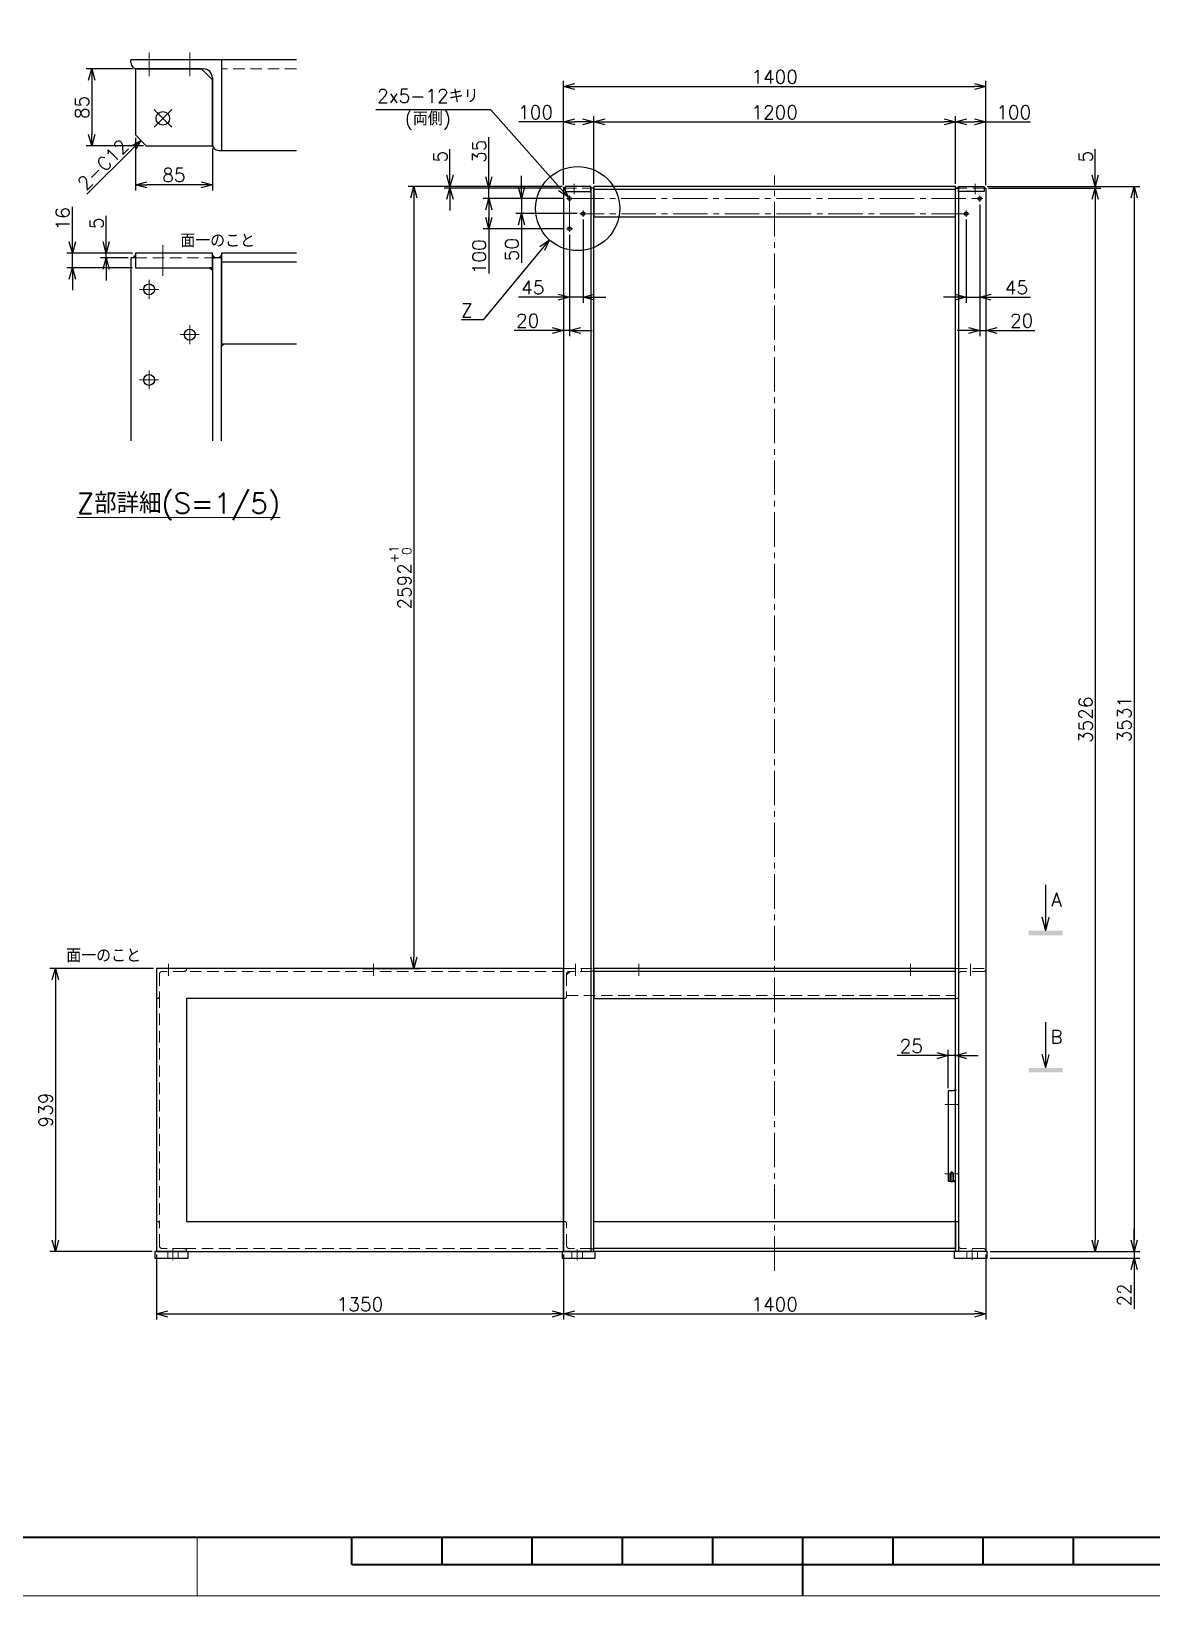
# Model space of a CAD drawing. Header units: millimetres. Extents: x 0 to 12423, y -72 to 8744.
# Drawn here: x 3847 to 7562, y 0 to 5186 of the extents above; entities that cross this region are included whole.
import ezdxf
from ezdxf import colors
from ezdxf.entities.mleader import LeaderData, LeaderLine
from ezdxf.enums import TextEntityAlignment as Align
from ezdxf.math import Vec2, Vec3

# ---------------------------------------------------------------- set-up
doc = ezdxf.new("R2010")
doc.units = ezdxf.units.MM
doc.header["$LTSCALE"] = 6
doc.header["$PDMODE"] = 99
doc.header["$PDSIZE"] = 1
doc.linetypes.add('CENTER2', pattern=[28.575, 19.05, -3.175, 3.175, -3.175])
doc.linetypes.add('HIDDEN', pattern=[9.525, 6.35, -3.175])
for name, color, linetype, lineweight in [('04_HIDDEN', 2, 'HIDDEN', 13), ('05_CENTER', 4, 'CENTER2', 13), ('08_DIM', 3, 'Continuous', 13), ('90_FRAME', 5, 'Continuous', 35)]:
    doc.layers.add(name, color=color, linetype=linetype, lineweight=lineweight)
doc.layers.add('91_BLANK', color=5, linetype='Continuous', lineweight=0, plot=False)
doc.styles.add('KSS_TXT', font='txt.shx', dxfattribs={"bigfont": 'extfont2.shx'})
doc.styles.get("Standard").update_dxf_attribs({"font": 'txt.shx', "bigfont": 'extfont2.shx'})
doc.dimstyles.new('KSS_DIM', dxfattribs={"dimscale": 15, "dimtxt": 3, "dimasz": 2.5, "dimexe": 1.25, "dimexo": 0.625, "dimtad": 1, "dimdsep": 46, "dimtxsty": 'KSS_TXT', "dimblk": 'OPEN30', "dimcen": 0, "dimazin": 2, "dimtfac": 0.75, "dimtmove": 0, "dimatfit": 3, "dimldrblk": 'OPEN30', "dimfxl": 1.25, "dimtolj": 1, "dimarcsym": 0})
doc.dimstyles.new('KSS_DIM$3', dxfattribs={"dimscale": 15, "dimtxt": 3, "dimasz": 2.5, "dimexe": 1.25, "dimexo": 0.625, "dimtad": 1, "dimtih": 1, "dimtoh": 1, "dimdsep": 46, "dimtxsty": 'KSS_TXT', "dimblk": 'OPEN30', "dimcen": 0, "dimazin": 2, "dimtfac": 0.75, "dimtofl": 0, "dimtmove": 0, "dimatfit": 3, "dimldrblk": 'OPEN30', "dimfxl": 1.25, "dimtolj": 1, "dimarcsym": 0})

# ---------------------------------------------------------------- blocks, each defined once
blk = doc.blocks.new('A$C2B834F33')
at = {"color": 0}
for p, q in [((0, 0), (-100, 0)), ((-100, -3), (-100, 0)), ((0, 0), (0, -100)), ((-93, -10), (-20, -10)), ((-10, -20), (-10, -93)), ((-3, -100), (0, -100))]:
    blk.add_line(p, q, dxfattribs=at)
for centre, radius, start, end in [((-93, -3), 7, 180, 270), ((-20, -20), 10, 0, 90), ((-3, -93), 7, 180, 270)]:
    blk.add_arc(centre, radius, start, end, dxfattribs=at)
blk = doc.blocks.new('_Open30')
at = {"color": 0, "linetype": 'ByBlock', "lineweight": -2}
for p, q in [((-1, 0.27), (0, 0)), ((0, 0), (-1, -0.27)), ((0, 0), (-1, 0))]:
    blk.add_line(p, q, dxfattribs=at)
blk = doc.blocks.new('*D146')
at = {"layer": '08_DIM', "color": 0, "lineweight": -2, "transparency": 16777216}
for p, q in [((5612, 4886.2), (5463.8, 4886.2)), ((5612, 4676.2), (5612, 4904.9)), ((5674.5, 4886.2), (5649.5, 4886.2)), ((5712, 4681.2), (5712, 4904.9))]:
    blk.add_line(p, q, dxfattribs=at)
at = {"layer": 'Defpoints', "color": 0, "transparency": 16777216}
for p in [(5612, 4886.2), (5712, 4671.9), (5612, 4666.9)]:
    blk.add_point(p, dxfattribs=at)
at = {"layer": '08_DIM', "color": 0, "lineweight": -2, "transparency": 16777216, "xscale": 37.5, "yscale": 37.5, "zscale": 37.5, "rotation": 180}
blk.add_blockref('_Open30', (5612, 4886.2), dxfattribs=at)
at = {"layer": '08_DIM', "color": 0, "lineweight": -2, "transparency": 16777216, "xscale": 37.5, "yscale": 37.5, "zscale": 37.5}
blk.add_blockref('_Open30', (5712, 4886.2), dxfattribs=at)
at = {"layer": '08_DIM', "color": 0, "transparency": 16777216, "insert": (5519.2, 4918.1), "char_height": 45, "attachment_point": 5, "style": 'KSS_TXT'}
blk.add_mtext('\\A1;100', dxfattribs=at)
blk = doc.blocks.new('*D147')
at = {"layer": '08_DIM', "color": 0, "lineweight": -2, "transparency": 16777216}
for p, q in [((5712, 4681.2), (5712, 4904.9)), ((5749.5, 4886.2), (6874.5, 4886.2)), ((6912, 4681.2), (6912, 4904.9))]:
    blk.add_line(p, q, dxfattribs=at)
at = {"layer": 'Defpoints', "color": 0, "transparency": 16777216}
for p in [(6912, 4886.2), (5712, 4671.9), (6912, 4671.9)]:
    blk.add_point(p, dxfattribs=at)
at = {"layer": '08_DIM', "color": 0, "lineweight": -2, "transparency": 16777216, "xscale": 37.5, "yscale": 37.5, "zscale": 37.5, "rotation": 180}
blk.add_blockref('_Open30', (5712, 4886.2), dxfattribs=at)
at = {"layer": '08_DIM', "color": 0, "lineweight": -2, "transparency": 16777216, "xscale": 37.5, "yscale": 37.5, "zscale": 37.5}
blk.add_blockref('_Open30', (6912, 4886.2), dxfattribs=at)
at = {"layer": '08_DIM', "color": 0, "transparency": 16777216, "insert": (6312, 4918.1), "char_height": 45, "attachment_point": 5, "style": 'KSS_TXT'}
blk.add_mtext('\\A1;1200', dxfattribs=at)
blk = doc.blocks.new('*D148')
at = {"layer": '08_DIM', "color": 0, "lineweight": -2, "transparency": 16777216}
for p, q in [((5612, 4676.2), (5612, 5022.4)), ((5649.5, 5003.6), (6974.5, 5003.6)), ((7012, 4676.2), (7012, 5022.4))]:
    blk.add_line(p, q, dxfattribs=at)
at = {"layer": 'Defpoints', "color": 0, "transparency": 16777216}
for p in [(7012, 5003.6), (5612, 4666.9), (7012, 4666.9)]:
    blk.add_point(p, dxfattribs=at)
at = {"layer": '08_DIM', "color": 0, "lineweight": -2, "transparency": 16777216, "xscale": 37.5, "yscale": 37.5, "zscale": 37.5, "rotation": 180}
blk.add_blockref('_Open30', (5612, 5003.6), dxfattribs=at)
at = {"layer": '08_DIM', "color": 0, "lineweight": -2, "transparency": 16777216, "xscale": 37.5, "yscale": 37.5, "zscale": 37.5}
blk.add_blockref('_Open30', (7012, 5003.6), dxfattribs=at)
at = {"layer": '08_DIM', "color": 0, "transparency": 16777216, "insert": (6312, 5035.5), "char_height": 45, "attachment_point": 5, "style": 'KSS_TXT'}
blk.add_mtext('\\A1;1400', dxfattribs=at)
blk = doc.blocks.new('*D149')
at = {"layer": '08_DIM', "color": 0, "lineweight": -2, "transparency": 16777216}
for p, q in [((6912, 4681.2), (6912, 4904.9)), ((6949.5, 4886.2), (6974.5, 4886.2)), ((7012, 4676.2), (7012, 4904.9)), ((7012, 4886.2), (7160.1, 4886.2))]:
    blk.add_line(p, q, dxfattribs=at)
at = {"layer": 'Defpoints', "color": 0, "transparency": 16777216}
for p in [(7012, 4886.2), (6912, 4671.9), (7012, 4666.9)]:
    blk.add_point(p, dxfattribs=at)
at = {"layer": '08_DIM', "color": 0, "lineweight": -2, "transparency": 16777216, "xscale": 37.5, "yscale": 37.5, "zscale": 37.5, "rotation": 180}
blk.add_blockref('_Open30', (6912, 4886.2), dxfattribs=at)
at = {"layer": '08_DIM', "color": 0, "lineweight": -2, "transparency": 16777216, "xscale": 37.5, "yscale": 37.5, "zscale": 37.5}
blk.add_blockref('_Open30', (7012, 4886.2), dxfattribs=at)
at = {"layer": '08_DIM', "color": 0, "transparency": 16777216, "insert": (7104.8, 4918.1), "char_height": 45, "attachment_point": 5, "style": 'KSS_TXT'}
blk.add_mtext('\\A1;100', dxfattribs=at)
blk = doc.blocks.new('*D150')
at = {"layer": '08_DIM', "color": 0, "lineweight": -2, "transparency": 16777216}
for p, q in [((7375, 4709.4), (7375, 4795.6)), ((7016.3, 4671.9), (7393.8, 4671.9)), ((7375, 4666.9), (7375, 4671.9)), ((7021.3, 4666.9), (7393.8, 4666.9)), ((7375, 4629.4), (7375, 4591.9))]:
    blk.add_line(p, q, dxfattribs=at)
at = {"layer": 'Defpoints', "color": 0, "transparency": 16777216}
for p in [(7007, 4671.9), (7375, 4671.9), (7012, 4666.9)]:
    blk.add_point(p, dxfattribs=at)
at = {"layer": '08_DIM', "color": 0, "lineweight": -2, "transparency": 16777216, "xscale": 37.5, "yscale": 37.5, "zscale": 37.5}
for p, rotation in [((7375, 4671.9), 270), ((7375, 4666.9), 90)]:
    blk.add_blockref('_Open30', p, dxfattribs=dict(at, rotation=rotation))
at = {"layer": '08_DIM', "color": 0, "transparency": 16777216, "insert": (7343.1, 4771.2), "char_height": 45, "attachment_point": 5, "rotation": 90, "style": 'KSS_TXT'}
blk.add_mtext('\\A1;5', dxfattribs=at)
blk = doc.blocks.new('*D151')
at = {"layer": '08_DIM', "color": 0, "lineweight": -2, "transparency": 16777216}
for p, q in [((7021.3, 4666.9), (7393.8, 4666.9)), ((7375, 4629.4), (7375, 1178.4)), ((7026.3, 1140.9), (7393.8, 1140.9))]:
    blk.add_line(p, q, dxfattribs=at)
at = {"layer": 'Defpoints', "color": 0, "transparency": 16777216}
for p in [(7012, 4666.9), (7017, 1140.9), (7375, 1140.9)]:
    blk.add_point(p, dxfattribs=at)
at = {"layer": '08_DIM', "color": 0, "lineweight": -2, "transparency": 16777216, "xscale": 37.5, "yscale": 37.5, "zscale": 37.5}
for p, rotation in [((7375, 4666.9), 90), ((7375, 1140.9), 270)]:
    blk.add_blockref('_Open30', p, dxfattribs=dict(at, rotation=rotation))
at = {"layer": '08_DIM', "color": 0, "transparency": 16777216, "insert": (7343.1, 2903.9), "char_height": 45, "attachment_point": 5, "rotation": 90, "style": 'KSS_TXT'}
blk.add_mtext('\\A1;3526', dxfattribs=at)
blk = doc.blocks.new('*D152')
at = {"layer": '08_DIM', "color": 0, "lineweight": -2, "transparency": 16777216}
for p, q in [((7016.3, 4671.9), (7522.6, 4671.9)), ((7503.8, 4634.4), (7503.8, 1178.4)), ((7026.3, 1140.9), (7522.6, 1140.9))]:
    blk.add_line(p, q, dxfattribs=at)
at = {"layer": 'Defpoints', "color": 0, "transparency": 16777216}
for p in [(7007, 4671.9), (7017, 1140.9), (7503.8, 1140.9)]:
    blk.add_point(p, dxfattribs=at)
at = {"layer": '08_DIM', "color": 0, "lineweight": -2, "transparency": 16777216, "xscale": 37.5, "yscale": 37.5, "zscale": 37.5}
for p, rotation in [((7503.8, 4671.9), 90), ((7503.8, 1140.9), 270)]:
    blk.add_blockref('_Open30', p, dxfattribs=dict(at, rotation=rotation))
at = {"layer": '08_DIM', "color": 0, "transparency": 16777216, "insert": (7471.9, 2906.4), "char_height": 45, "attachment_point": 5, "rotation": 90, "style": 'KSS_TXT'}
blk.add_mtext('\\A1;3531', dxfattribs=at)
blk = doc.blocks.new('*D153')
at = {"layer": '08_DIM', "color": 0, "lineweight": -2, "transparency": 16777216}
for p, q in [((7503.8, 1178.4), (7503.8, 1215.9)), ((7026.3, 1140.9), (7522.6, 1140.9)), ((7026.3, 1118.9), (7522.6, 1118.9)), ((7503.8, 1140.9), (7503.8, 1118.9)), ((7503.8, 1081.4), (7503.8, 950.1))]:
    blk.add_line(p, q, dxfattribs=at)
at = {"layer": 'Defpoints', "color": 0, "transparency": 16777216}
for p in [(7017, 1140.9), (7017, 1118.9), (7503.8, 1118.9)]:
    blk.add_point(p, dxfattribs=at)
at = {"layer": '08_DIM', "color": 0, "lineweight": -2, "transparency": 16777216, "xscale": 37.5, "yscale": 37.5, "zscale": 37.5}
for p, rotation in [((7503.8, 1140.9), 270), ((7503.8, 1118.9), 90)]:
    blk.add_blockref('_Open30', p, dxfattribs=dict(at, rotation=rotation))
at = {"layer": '08_DIM', "color": 0, "transparency": 16777216, "insert": (7471.9, 997), "char_height": 45, "attachment_point": 5, "rotation": 90, "style": 'KSS_TXT'}
blk.add_mtext('\\A1;22', dxfattribs=at)
blk = doc.blocks.new('*D154')
at = {"layer": '08_DIM', "color": 0, "lineweight": -2, "transparency": 16777216}
for p, q in [((4252.6, 2079.9), (3908.1, 2079.9)), ((3926.9, 2042.4), (3926.9, 1178.4)), ((4247.6, 1140.9), (3908.1, 1140.9))]:
    blk.add_line(p, q, dxfattribs=at)
at = {"layer": 'Defpoints', "color": 0, "transparency": 16777216}
for p in [(4262, 2079.9), (3926.9, 1140.9), (4257, 1140.9)]:
    blk.add_point(p, dxfattribs=at)
at = {"layer": '08_DIM', "color": 0, "lineweight": -2, "transparency": 16777216, "xscale": 37.5, "yscale": 37.5, "zscale": 37.5}
for p, rotation in [((3926.9, 2079.9), 90), ((3926.9, 1140.9), 270)]:
    blk.add_blockref('_Open30', p, dxfattribs=dict(at, rotation=rotation))
at = {"layer": '08_DIM', "color": 0, "transparency": 16777216, "insert": (3895, 1610.4), "char_height": 45, "attachment_point": 5, "rotation": 90, "style": 'KSS_TXT'}
blk.add_mtext('\\A1;939', dxfattribs=at)
blk = doc.blocks.new('*D155')
at = {"layer": '08_DIM', "color": 0, "lineweight": -2, "transparency": 16777216}
for p, q in [((4262, 1131.5), (4262, 915.4)), ((5612, 1131.5), (5612, 915.4)), ((4299.5, 934.1), (5574.5, 934.1))]:
    blk.add_line(p, q, dxfattribs=at)
at = {"layer": 'Defpoints', "color": 0, "transparency": 16777216}
for p in [(4262, 1140.9), (5612, 1140.9), (5612, 934.1)]:
    blk.add_point(p, dxfattribs=at)
at = {"layer": '08_DIM', "color": 0, "lineweight": -2, "transparency": 16777216, "xscale": 37.5, "yscale": 37.5, "zscale": 37.5, "rotation": 180}
blk.add_blockref('_Open30', (4262, 934.1), dxfattribs=at)
at = {"layer": '08_DIM', "color": 0, "lineweight": -2, "transparency": 16777216, "xscale": 37.5, "yscale": 37.5, "zscale": 37.5}
blk.add_blockref('_Open30', (5612, 934.1), dxfattribs=at)
at = {"layer": '08_DIM', "color": 0, "transparency": 16777216, "insert": (4937, 966), "char_height": 45, "attachment_point": 5, "style": 'KSS_TXT'}
blk.add_mtext('\\A1;1350', dxfattribs=at)
blk = doc.blocks.new('*D156')
at = {"layer": '08_DIM', "color": 0, "lineweight": -2, "transparency": 16777216}
for p, q in [((5612, 1131.5), (5612, 915.4)), ((7012, 1131.5), (7012, 915.4)), ((5649.5, 934.1), (6974.5, 934.1))]:
    blk.add_line(p, q, dxfattribs=at)
at = {"layer": 'Defpoints', "color": 0, "transparency": 16777216}
for p in [(5612, 1140.9), (7012, 1140.9), (7012, 934.1)]:
    blk.add_point(p, dxfattribs=at)
at = {"layer": '08_DIM', "color": 0, "lineweight": -2, "transparency": 16777216, "xscale": 37.5, "yscale": 37.5, "zscale": 37.5, "rotation": 180}
blk.add_blockref('_Open30', (5612, 934.1), dxfattribs=at)
at = {"layer": '08_DIM', "color": 0, "lineweight": -2, "transparency": 16777216, "xscale": 37.5, "yscale": 37.5, "zscale": 37.5}
blk.add_blockref('_Open30', (7012, 934.1), dxfattribs=at)
at = {"layer": '08_DIM', "color": 0, "transparency": 16777216, "insert": (6312, 966), "char_height": 45, "attachment_point": 5, "style": 'KSS_TXT'}
blk.add_mtext('\\A1;1400', dxfattribs=at)
blk = doc.blocks.new('*D159')
at = {"layer": '08_DIM', "color": 0, "lineweight": -2, "transparency": 16777216}
for p, q in [((5677, 4562.1), (5677, 4286.6)), ((5632, 4512.1), (5632, 4286.6)), ((5594.5, 4305.3), (5463.2, 4305.3)), ((5677, 4305.3), (5632, 4305.3)), ((5714.5, 4305.3), (5752, 4305.3))]:
    blk.add_line(p, q, dxfattribs=at)
at = {"layer": 'Defpoints', "color": 0, "transparency": 16777216}
for p in [(5677, 4571.4), (5632, 4521.4), (5632, 4305.3)]:
    blk.add_point(p, dxfattribs=at)
at = {"layer": '08_DIM', "color": 0, "lineweight": -2, "transparency": 16777216, "xscale": 37.5, "yscale": 37.5, "zscale": 37.5}
blk.add_blockref('_Open30', (5632, 4305.3), dxfattribs=at)
at = {"layer": '08_DIM', "color": 0, "lineweight": -2, "transparency": 16777216, "xscale": 37.5, "yscale": 37.5, "zscale": 37.5, "rotation": 180}
blk.add_blockref('_Open30', (5677, 4305.3), dxfattribs=at)
at = {"layer": '08_DIM', "color": 0, "transparency": 16777216, "insert": (5510.1, 4337.2), "char_height": 45, "attachment_point": 5, "style": 'KSS_TXT'}
blk.add_mtext('\\A1;45', dxfattribs=at)
blk = doc.blocks.new('*D160')
at = {"layer": '08_DIM', "color": 0, "lineweight": -2, "transparency": 16777216}
for p, q in [((6992, 4612.1), (6992, 4286.6)), ((6947, 4562.1), (6947, 4286.6)), ((6909.5, 4305.3), (6872, 4305.3)), ((6947, 4305.3), (6992, 4305.3)), ((7029.5, 4305.3), (7160.7, 4305.3))]:
    blk.add_line(p, q, dxfattribs=at)
at = {"layer": 'Defpoints', "color": 0, "transparency": 16777216}
for p in [(6992, 4621.4), (6947, 4571.4), (6992, 4305.3)]:
    blk.add_point(p, dxfattribs=at)
at = {"layer": '08_DIM', "color": 0, "lineweight": -2, "transparency": 16777216, "xscale": 37.5, "yscale": 37.5, "zscale": 37.5}
blk.add_blockref('_Open30', (6947, 4305.3), dxfattribs=at)
at = {"layer": '08_DIM', "color": 0, "lineweight": -2, "transparency": 16777216, "xscale": 37.5, "yscale": 37.5, "zscale": 37.5, "rotation": 180}
blk.add_blockref('_Open30', (6992, 4305.3), dxfattribs=at)
at = {"layer": '08_DIM', "color": 0, "transparency": 16777216, "insert": (7113.8, 4337.2), "char_height": 45, "attachment_point": 5, "style": 'KSS_TXT'}
blk.add_mtext('\\A1;45', dxfattribs=at)
blk = doc.blocks.new('*D161')
at = {"layer": '08_DIM', "color": 0, "lineweight": -2, "transparency": 16777216}
for p, q in [((5364.2, 4704.4), (5364.2, 4835.6)), ((5602.6, 4666.9), (5345.4, 4666.9)), ((5612.2, 4631.9), (5345.4, 4631.9)), ((5364.2, 4631.9), (5364.2, 4666.9)), ((5364.2, 4594.4), (5364.2, 4556.9))]:
    blk.add_line(p, q, dxfattribs=at)
at = {"layer": 'Defpoints', "color": 0, "transparency": 16777216}
for p in [(5364.2, 4666.9), (5612, 4666.9), (5621.6, 4631.9)]:
    blk.add_point(p, dxfattribs=at)
at = {"layer": '08_DIM', "color": 0, "lineweight": -2, "transparency": 16777216, "xscale": 37.5, "yscale": 37.5, "zscale": 37.5}
for p, rotation in [((5364.2, 4666.9), 270), ((5364.2, 4631.9), 90)]:
    blk.add_blockref('_Open30', p, dxfattribs=dict(at, rotation=rotation))
at = {"layer": '08_DIM', "color": 0, "transparency": 16777216, "insert": (5332.3, 4788.7), "char_height": 45, "attachment_point": 5, "rotation": 90, "style": 'KSS_TXT'}
blk.add_mtext('\\A1;35', dxfattribs=at)
blk = doc.blocks.new('*D162')
at = {"layer": '08_DIM', "color": 0, "lineweight": -2, "transparency": 16777216}
for p, q in [((5472.4, 4669.4), (5472.4, 4706.9)), ((5612.2, 4631.9), (5453.7, 4631.9)), ((5472.4, 4631.9), (5472.4, 4581.9)), ((5657.2, 4581.9), (5453.7, 4581.9)), ((5472.4, 4544.4), (5472.4, 4418.4))]:
    blk.add_line(p, q, dxfattribs=at)
at = {"layer": 'Defpoints', "color": 0, "transparency": 16777216}
for p in [(5621.6, 4631.9), (5472.4, 4581.9), (5666.6, 4581.9)]:
    blk.add_point(p, dxfattribs=at)
at = {"layer": '08_DIM', "color": 0, "lineweight": -2, "transparency": 16777216, "xscale": 37.5, "yscale": 37.5, "zscale": 37.5}
for p, rotation in [((5472.4, 4631.9), 270), ((5472.4, 4581.9), 90)]:
    blk.add_blockref('_Open30', p, dxfattribs=dict(at, rotation=rotation))
at = {"layer": '08_DIM', "color": 0, "transparency": 16777216, "insert": (5440.5, 4462.6), "char_height": 45, "attachment_point": 5, "rotation": 90, "style": 'KSS_TXT'}
blk.add_mtext('\\A1;50', dxfattribs=at)
blk = doc.blocks.new('*D163')
at = {"layer": '08_DIM', "color": 0, "lineweight": -2, "transparency": 16777216}
for p, q in [((5612.2, 4631.9), (5345.4, 4631.9)), ((5364.2, 4594.4), (5364.2, 4569.4)), ((5612.2, 4531.9), (5345.4, 4531.9)), ((5364.2, 4531.9), (5364.2, 4383.7))]:
    blk.add_line(p, q, dxfattribs=at)
at = {"layer": 'Defpoints', "color": 0, "transparency": 16777216}
for p in [(5621.6, 4631.9), (5364.2, 4531.9), (5621.6, 4531.9)]:
    blk.add_point(p, dxfattribs=at)
at = {"layer": '08_DIM', "color": 0, "lineweight": -2, "transparency": 16777216, "xscale": 37.5, "yscale": 37.5, "zscale": 37.5}
for p, rotation in [((5364.2, 4631.9), 90), ((5364.2, 4531.9), 270)]:
    blk.add_blockref('_Open30', p, dxfattribs=dict(at, rotation=rotation))
at = {"layer": '08_DIM', "color": 0, "transparency": 16777216, "insert": (5332.3, 4439), "char_height": 45, "attachment_point": 5, "rotation": 90, "style": 'KSS_TXT'}
blk.add_mtext('\\A1;100', dxfattribs=at)
blk = doc.blocks.new('*D164')
at = {"layer": '08_DIM', "color": 0, "lineweight": -2, "transparency": 16777216}
for p, q in [((5632, 4512.1), (5632, 4176.1)), ((5612, 4201.8), (5612, 4176.1)), ((5574.5, 4194.9), (5448.8, 4194.9)), ((5632, 4194.9), (5612, 4194.9)), ((5669.5, 4194.9), (5707, 4194.9))]:
    blk.add_line(p, q, dxfattribs=at)
at = {"layer": 'Defpoints', "color": 0, "transparency": 16777216}
for p in [(5632, 4521.4), (5612, 4211.2), (5612, 4194.9)]:
    blk.add_point(p, dxfattribs=at)
at = {"layer": '08_DIM', "color": 0, "lineweight": -2, "transparency": 16777216, "xscale": 37.5, "yscale": 37.5, "zscale": 37.5}
blk.add_blockref('_Open30', (5612, 4194.9), dxfattribs=at)
at = {"layer": '08_DIM', "color": 0, "lineweight": -2, "transparency": 16777216, "xscale": 37.5, "yscale": 37.5, "zscale": 37.5, "rotation": 180}
blk.add_blockref('_Open30', (5632, 4194.9), dxfattribs=at)
at = {"layer": '08_DIM', "color": 0, "transparency": 16777216, "insert": (5492.9, 4226.7), "char_height": 45, "attachment_point": 5, "style": 'KSS_TXT'}
blk.add_mtext('\\A1;20', dxfattribs=at)
blk = doc.blocks.new('*D166')
at = {"layer": '08_DIM', "color": 0, "lineweight": -2, "transparency": 16777216}
for p, q in [((4990.1, 4927), (5369.3, 4927)), ((5369.3, 4927), (5603.1, 4664.4))]:
    blk.add_line(p, q, dxfattribs=at)
at = {"layer": 'Defpoints', "color": 0, "transparency": 16777216}
for p in [(5628, 4636.3), (5636, 4627.4)]:
    blk.add_point(p, dxfattribs=at)
at = {"layer": '08_DIM', "color": 0, "lineweight": -2, "transparency": 16777216, "xscale": 37.5, "yscale": 37.5, "zscale": 37.5, "rotation": 311.6645248317828}
blk.add_blockref('_Open30', (5628, 4636.3), dxfattribs=at)
at = {"layer": '08_DIM', "color": 0, "transparency": 16777216, "insert": (5162, 4927), "char_height": 45, "attachment_point": 5, "style": 'KSS_TXT'}
blk.add_mtext('\\A1;2x5-12キリ\\P(両側)', dxfattribs=at)
blk = doc.blocks.new('*D167')
at = {"layer": '08_DIM', "color": 0, "lineweight": -2, "transparency": 16777216}
for p, q in [((6992, 4512.1), (6992, 4176.1)), ((7012, 4201.8), (7012, 4176.1)), ((6954.5, 4194.9), (6917, 4194.9)), ((6992, 4194.9), (7012, 4194.9)), ((7049.5, 4194.9), (7175.1, 4194.9))]:
    blk.add_line(p, q, dxfattribs=at)
at = {"layer": 'Defpoints', "color": 0, "transparency": 16777216}
for p in [(6992, 4521.4), (7012, 4211.2), (7012, 4194.9)]:
    blk.add_point(p, dxfattribs=at)
at = {"layer": '08_DIM', "color": 0, "lineweight": -2, "transparency": 16777216, "xscale": 37.5, "yscale": 37.5, "zscale": 37.5}
for p, rotation in [((6992, 4194.9), 359.9999495688166), ((7012, 4194.9), 179.9999495688166)]:
    blk.add_blockref('_Open30', p, dxfattribs=dict(at, rotation=rotation))
at = {"layer": '08_DIM', "color": 0, "transparency": 16777216, "insert": (7131, 4226.7), "char_height": 45, "attachment_point": 5, "rotation": 359.9999, "style": 'KSS_TXT'}
blk.add_mtext('\\A1;20', dxfattribs=at)
blk = doc.blocks.new('seca03')
for q in [(0, 10.64), (-0.8, 3.5), (0.8, 3.5)]:
    blk.add_line((0, 0.5), q)
blk.add_solid([(-3.76, -0.5), (3.76, -0.5), (-3.76, 0.5), (3.76, 0.5)])
blk.add_attdef('A', text='', height=3).set_placement((-2.5, 7.37), align=Align.MIDDLE)
blk = doc.blocks.new('*D198')
at = {"layer": '08_DIM', "color": 0, "lineweight": -2, "transparency": 16777216}
for p, q in [((4192.5, 4833.4), (4192.5, 4659.1)), ((4447.5, 4797.4), (4447.5, 4659.1)), ((4410, 4677.8), (4230, 4677.8))]:
    blk.add_line(p, q, dxfattribs=at)
at = {"layer": 'Defpoints', "color": 0, "transparency": 16777216}
for p in [(4192.5, 4842.8), (4447.5, 4806.8), (4192.5, 4677.8)]:
    blk.add_point(p, dxfattribs=at)
at = {"layer": '08_DIM', "color": 0, "lineweight": -2, "transparency": 16777216, "xscale": 37.5, "yscale": 37.5, "zscale": 37.5, "rotation": 180}
blk.add_blockref('_Open30', (4192.5, 4677.8), dxfattribs=at)
at = {"layer": '08_DIM', "color": 0, "lineweight": -2, "transparency": 16777216, "xscale": 37.5, "yscale": 37.5, "zscale": 37.5}
blk.add_blockref('_Open30', (4447.5, 4677.8), dxfattribs=at)
at = {"layer": '08_DIM', "color": 0, "transparency": 16777216, "insert": (4320, 4709.7), "char_height": 45, "attachment_point": 5, "style": 'KSS_TXT'}
blk.add_mtext('\\A1;85', dxfattribs=at)
blk = doc.blocks.new('*D199')
at = {"layer": '08_DIM', "color": 0, "lineweight": -2, "transparency": 16777216}
for p, q in [((4183.1, 5061.8), (4028.7, 5061.8)), ((4047.4, 5024.3), (4047.4, 4844.3)), ((4219.1, 4806.8), (4028.7, 4806.8))]:
    blk.add_line(p, q, dxfattribs=at)
at = {"layer": 'Defpoints', "color": 0, "transparency": 16777216}
for p in [(4192.5, 5061.8), (4047.4, 4806.8), (4228.5, 4806.8)]:
    blk.add_point(p, dxfattribs=at)
at = {"layer": '08_DIM', "color": 0, "lineweight": -2, "transparency": 16777216, "xscale": 37.5, "yscale": 37.5, "zscale": 37.5}
for p, rotation in [((4047.4, 5061.8), 90), ((4047.4, 4806.8), 270)]:
    blk.add_blockref('_Open30', p, dxfattribs=dict(at, rotation=rotation))
at = {"layer": '08_DIM', "color": 0, "transparency": 16777216, "insert": (4015.5, 4934.3), "char_height": 45, "attachment_point": 5, "rotation": 90, "style": 'KSS_TXT'}
blk.add_mtext('\\A1;85', dxfattribs=at)
blk = doc.blocks.new('*D200')
at = {"layer": '08_DIM', "color": 0, "lineweight": -2, "transparency": 16777216}
for p, q in [((3983.3, 4488.2), (3983.3, 4604.5)), ((4183.1, 4450.7), (3964.6, 4450.7)), ((3983.3, 4402.7), (3983.3, 4450.7)), ((4183.1, 4402.7), (3964.6, 4402.7)), ((3983.3, 4365.2), (3983.3, 4327.7))]:
    blk.add_line(p, q, dxfattribs=at)
at = {"layer": 'Defpoints', "color": 0, "transparency": 16777216}
for p in [(3983.3, 4450.7), (4192.5, 4450.7), (4192.5, 4402.7)]:
    blk.add_point(p, dxfattribs=at)
at = {"layer": '08_DIM', "color": 0, "lineweight": -2, "transparency": 16777216, "xscale": 37.5, "yscale": 37.5, "zscale": 37.5}
for p, rotation in [((3983.3, 4450.7), 270), ((3983.3, 4402.7), 90)]:
    blk.add_blockref('_Open30', p, dxfattribs=dict(at, rotation=rotation))
at = {"layer": '08_DIM', "color": 0, "transparency": 16777216, "insert": (3951.5, 4565.1), "char_height": 45, "attachment_point": 5, "rotation": 90, "style": 'KSS_TXT'}
blk.add_mtext('\\A1;16', dxfattribs=at)
blk = doc.blocks.new('*D201')
at = {"layer": '08_DIM', "color": 0, "lineweight": -2, "transparency": 16777216}
for p, q in [((4095.4, 4488.2), (4095.4, 4574.5)), ((4183.1, 4450.7), (4076.6, 4450.7)), ((4168.1, 4435.7), (4076.6, 4435.7)), ((4095.4, 4435.7), (4095.4, 4450.7)), ((4095.4, 4398.2), (4095.4, 4360.7))]:
    blk.add_line(p, q, dxfattribs=at)
at = {"layer": 'Defpoints', "color": 0, "transparency": 16777216}
for p in [(4095.4, 4450.7), (4177.5, 4435.7), (4192.5, 4450.7)]:
    blk.add_point(p, dxfattribs=at)
at = {"layer": '08_DIM', "color": 0, "lineweight": -2, "transparency": 16777216, "xscale": 37.5, "yscale": 37.5, "zscale": 37.5}
for p, rotation in [((4095.4, 4450.7), 270), ((4095.4, 4435.7), 90)]:
    blk.add_blockref('_Open30', p, dxfattribs=dict(at, rotation=rotation))
at = {"layer": '08_DIM', "color": 0, "transparency": 16777216, "insert": (4063.5, 4550.1), "char_height": 45, "attachment_point": 5, "rotation": 90, "style": 'KSS_TXT'}
blk.add_mtext('\\A1;5', dxfattribs=at)
blk = doc.blocks.new('*D202')
at = {"layer": '08_DIM', "color": 0, "lineweight": -2, "transparency": 16777216}
blk.add_line((4184, 4798.3), (4031.8, 4646.1), dxfattribs=at)
at = {"layer": 'Defpoints', "color": 0, "transparency": 16777216}
for p in [(4210.5, 4824.8), (4004.3, 4618.6), (4004.3, 4618.6)]:
    blk.add_point(p, dxfattribs=at)
at = {"layer": '08_DIM', "color": 0, "lineweight": -2, "transparency": 16777216, "xscale": 37.5, "yscale": 37.5, "zscale": 37.5, "rotation": 44.9999999999999}
blk.add_blockref('_Open30', (4210.5, 4824.8), dxfattribs=at)
at = {"layer": '08_DIM', "color": 0, "transparency": 16777216, "insert": (4084.9, 4744.3), "char_height": 45, "attachment_point": 5, "rotation": 45, "style": 'KSS_TXT'}
blk.add_mtext('\\A1;2-C12', dxfattribs=at)
blk = doc.blocks.new('*D233')
at = {"layer": '08_DIM', "color": 0, "lineweight": -2, "transparency": 16777216}
for p, q in [((6849.5, 1790.5), (6718.2, 1790.5)), ((6887, 1683.2), (6887, 1809.3)), ((6912, 1790.5), (6887, 1790.5)), ((6912, 1683.2), (6912, 1809.3)), ((6949.5, 1790.5), (6987, 1790.5))]:
    blk.add_line(p, q, dxfattribs=at)
at = {"layer": 'Defpoints', "color": 0, "transparency": 16777216}
for p in [(6887, 1790.5), (6887, 1673.9), (6912, 1673.9)]:
    blk.add_point(p, dxfattribs=at)
at = {"layer": '08_DIM', "color": 0, "lineweight": -2, "transparency": 16777216, "xscale": 37.5, "yscale": 37.5, "zscale": 37.5}
blk.add_blockref('_Open30', (6887, 1790.5), dxfattribs=at)
at = {"layer": '08_DIM', "color": 0, "lineweight": -2, "transparency": 16777216, "xscale": 37.5, "yscale": 37.5, "zscale": 37.5, "rotation": 180}
blk.add_blockref('_Open30', (6912, 1790.5), dxfattribs=at)
at = {"layer": '08_DIM', "color": 0, "transparency": 16777216, "insert": (6765.1, 1822.4), "char_height": 45, "attachment_point": 5, "style": 'KSS_TXT'}
blk.add_mtext('\\A1;25', dxfattribs=at)
blk = doc.blocks.new('*D243')
at = {"layer": '08_DIM', "color": 0, "lineweight": -2, "transparency": 16777216}
for p, q in [((5607.6, 4671.9), (5096.8, 4671.9)), ((5115.6, 4634.4), (5115.6, 2117.4)), ((4946.3, 2079.9), (5134.3, 2079.9))]:
    blk.add_line(p, q, dxfattribs=at)
at = {"layer": 'Defpoints', "color": 0, "transparency": 16777216}
for p in [(5617, 4671.9), (4937, 2079.9), (5115.6, 2079.9)]:
    blk.add_point(p, dxfattribs=at)
at = {"layer": '08_DIM', "color": 0, "lineweight": -2, "transparency": 16777216, "xscale": 37.5, "yscale": 37.5, "zscale": 37.5}
for p, rotation in [((5115.6, 4671.9), 90), ((5115.6, 2079.9), 270)]:
    blk.add_blockref('_Open30', p, dxfattribs=dict(at, rotation=rotation))
at = {"layer": '08_DIM', "color": 0, "transparency": 16777216, "insert": (5071.2, 3375.9), "char_height": 45, "attachment_point": 5, "rotation": 90, "style": 'KSS_TXT'}
blk.add_mtext('2592{\\H30.000000;\\S+1^  0;}', dxfattribs=at)
blk = doc.blocks.new('*D244')
at = {"layer": '08_DIM', "color": 0, "lineweight": -2, "transparency": 16777216}
for p, q in [((5235.4, 4709.4), (5235.4, 4795.6)), ((5607.6, 4671.9), (5216.7, 4671.9)), ((5235.4, 4666.9), (5235.4, 4671.9)), ((5602.6, 4666.9), (5216.7, 4666.9)), ((5235.4, 4629.4), (5235.4, 4591.9))]:
    blk.add_line(p, q, dxfattribs=at)
at = {"layer": 'Defpoints', "color": 0, "transparency": 16777216}
for p in [(5235.4, 4671.9), (5617, 4671.9), (5612, 4666.9)]:
    blk.add_point(p, dxfattribs=at)
at = {"layer": '08_DIM', "color": 0, "lineweight": -2, "transparency": 16777216, "xscale": 37.5, "yscale": 37.5, "zscale": 37.5}
for p, rotation in [((5235.4, 4671.9), 270), ((5235.4, 4666.9), 90)]:
    blk.add_blockref('_Open30', p, dxfattribs=dict(at, rotation=rotation))
at = {"layer": '08_DIM', "color": 0, "transparency": 16777216, "insert": (5203.5, 4771.2), "char_height": 45, "attachment_point": 5, "rotation": 90, "style": 'KSS_TXT'}
blk.add_mtext('\\A1;5', dxfattribs=at)

msp = doc.modelspace()

# ---------------------------------------------------------------- linework, layer by layer
for p, q in [((4726.248, 5091.812), (4477.496, 5091.812)), ((4477.496, 5091.812), (4477.496, 4791.812)), ((4477.496, 4791.812), (4726.248, 4791.812))]:
    msp.add_line(p, q)
at = {"color": 0}
for p, q in [((5701.97, 4666.857), (5701.97, 1140.857)), ((6911.97, 4661.857), (5711.97, 4661.857)), ((6921.97, 4666.857), (6921.97, 1140.857)), ((4192.496, 4435.719), (4177.496, 4435.719)), ((4177.496, 4435.719), (4177.496, 3828.644)), ((4447.496, 4435.719), (4447.496, 3828.644)), ((4477.496, 4435.719), (4447.496, 4435.719)), ((4726.248, 4450.719), (4477.496, 4450.719)), ((4477.496, 4450.719), (4477.496, 4150.719)), ((4477.496, 3828.644), (4477.496, 4435.719)), ((4726.248, 4420.719), (4477.496, 4420.719)), ((4477.496, 4150.719), (4726.248, 4150.719)), ((6911.971, 2069.857), (5711.971, 2069.857)), ((4361.97, 1979.857), (4361.968, 1240.857)), ((5611.971, 1979.857), (4361.97, 1979.857)), ((4361.968, 1240.857), (5611.97, 1240.857)), ((6911.97, 1150.857), (5711.97, 1150.857))]:
    msp.add_line(p, q, dxfattribs=at)
for points in [[(4411.496, 5061.812), (4192.496, 5061.812), (4192.496, 4842.812), (4228.496, 4806.812), (4447.496, 4806.812), (4447.496, 5025.812)], [(5701.97, 4671.857), (5616.97, 4671.857), (5616.97, 4655.857), (5701.97, 4655.857)], [(5711.97, 4571.857), (6911.97, 4571.857), (6911.97, 4671.857), (5711.97, 4671.857)], [(6921.97, 4671.857), (7006.97, 4671.857), (7006.97, 4655.857), (6921.97, 4655.857)], [(4447.496, 4450.719), (4192.496, 4450.719), (4192.496, 4402.719), (4447.496, 4402.719)], [(5611.971, 2079.857), (4261.97, 2079.857), (4261.97, 1140.857), (5611.97, 1140.857)], [(5711.971, 1979.857), (6911.971, 1979.857), (6911.971, 2079.857), (5711.971, 2079.857)], [(6911.97, 1673.857), (6886.97, 1673.857), (6886.97, 1373.857), (6911.97, 1373.857)], [(5711.97, 1240.857), (6911.97, 1240.857), (6911.97, 1140.857), (5711.97, 1140.857)], [(4256.968, 1118.857), (4366.968, 1118.857), (4366.968, 1140.857), (4256.968, 1140.857)], [(5606.97, 1118.857), (5716.97, 1118.857), (5716.97, 1140.857), (5606.97, 1140.857)], [(6906.97, 1118.857), (7016.97, 1118.857), (7016.97, 1140.857), (6906.97, 1140.857)]]:
    msp.add_lwpolyline(points, close=True, dxfattribs=at)
at = {"color": 3}
for points in [[(5616.97, 4666.857), (5613.97, 4666.857), (5616.97, 4669.857), (5616.97, 4669.857)], [(5701.97, 4666.857), (5704.97, 4666.857), (5701.97, 4669.857), (5701.97, 4669.857)], [(5711.97, 4666.857), (5708.97, 4666.857), (5711.97, 4669.857), (5711.97, 4669.857)], [(6911.97, 4666.857), (6914.97, 4666.857), (6911.97, 4669.857), (6911.97, 4669.857)], [(6921.97, 4666.857), (6918.97, 4666.857), (6921.97, 4669.857), (6921.97, 4669.857)], [(7006.97, 4666.857), (7009.97, 4666.857), (7006.97, 4669.857), (7006.97, 4669.857)], [(5701.97, 4655.857), (5698.97, 4655.857), (5701.97, 4652.857), (5701.97, 4652.857)], [(6921.97, 4655.857), (6924.97, 4655.857), (6921.97, 4652.857), (6921.97, 4652.857)], [(5711.97, 4571.857), (5714.97, 4571.857), (5711.97, 4568.857), (5711.97, 4568.857)], [(6911.97, 4571.857), (6908.97, 4571.857), (6911.97, 4568.857), (6911.97, 4568.857)], [(4192.496, 4435.719), (4183.496, 4435.719), (4192.496, 4444.719), (4192.496, 4444.719)], [(4447.496, 4435.719), (4456.496, 4435.719), (4447.496, 4444.719), (4447.496, 4444.719)], [(4477.496, 4435.719), (4468.496, 4435.719), (4477.496, 4444.719), (4477.496, 4444.719)], [(4447.496, 4402.719), (4438.496, 4402.719), (4447.496, 4393.719), (4447.496, 4393.719)], [(4477.496, 4150.719), (4486.496, 4150.719), (4477.496, 4141.719), (4477.496, 4141.719)], [(6911.97, 1673.857), (6906.97, 1673.857), (6906.97, 1673.857), (6911.97, 1678.857)], [(6911.97, 1373.857), (6906.97, 1373.857), (6906.97, 1373.857), (6911.97, 1368.857)]]:
    msp.add_lwpolyline(points, close=True, dxfattribs=at)
at = {"color": 0}
for points in [[(5616.97, 4666.857), (5611.97, 4666.857), (5611.97, 1140.857), (5711.97, 1140.857), (5711.97, 4666.857), (5701.97, 4666.857)], [(7006.97, 4666.857), (7011.97, 4666.857), (7011.97, 1140.857), (6911.97, 1140.857), (6911.97, 4666.857), (6921.97, 4666.857)]]:
    msp.add_lwpolyline(points, dxfattribs=at)
for centre, radius in [((4283.455, 4897.771), 22.5), ((5631.97, 4631.857), 6), ((6991.97, 4631.857), 6), ((5676.97, 4581.857), 6), ((6946.97, 4581.857), 6), ((5631.97, 4531.857), 6), ((4237.496, 4330.719), 18), ((4372.496, 4180.719), 18), ((4237.496, 4030.719), 18)]:
    msp.add_circle(centre, radius, dxfattribs=at)
at = {"color": 3}
msp.add_circle((5658.838, 4598.587), 139.329, dxfattribs=at)
at = {"layer": '04_HIDDEN'}
for p, q in [((4726.248, 5061.812), (4477.496, 5061.812)), ((5616.97, 4666.857), (5701.97, 4666.857)), ((7006.97, 4666.857), (6921.97, 4666.857)), ((4192.496, 4435.719), (4447.496, 4435.719)), ((5671.971, 2079.857), (5671.971, 2069.857)), ((5611.971, 2069.857), (4354.97, 2069.857)), ((5633.971, 2069.857), (5621.971, 2057.857)), ((4271.97, 1986.857), (4271.968, 1233.857)), ((5621.971, 1989.857), (6911.97, 1989.857)), ((6894.72, 1402.857), (6899.47, 1405.599)), ((6904.22, 1402.857), (6894.72, 1402.857)), ((6894.72, 1402.857), (6894.72, 1373.857)), ((6899.47, 1405.599), (6904.22, 1402.857)), ((6904.22, 1402.857), (6904.22, 1373.857)), ((6893.47, 1397.857), (6893.47, 1373.857)), ((6905.47, 1397.857), (6893.47, 1397.857)), ((6905.47, 1397.857), (6905.47, 1373.857)), ((4354.968, 1150.857), (5611.97, 1150.857)), ((4299.468, 1140.857), (4299.468, 1118.857)), ((4334.468, 1140.857), (4334.468, 1118.857)), ((5639.47, 1140.857), (5639.47, 1118.857)), ((5674.47, 1140.857), (5674.47, 1118.857)), ((6949.47, 1140.857), (6949.47, 1118.857)), ((6984.47, 1140.857), (6984.47, 1118.857))]:
    msp.add_line(p, q, dxfattribs=at)
at = {"layer": '05_CENTER'}
for p, q in [((4237.496, 5115.812), (4237.496, 5037.812)), ((4372.496, 5115.644), (4372.496, 5037.644)), ((4312.798, 4927.114), (4254.111, 4868.427)), ((5647.289, 4680.613), (5647.289, 4646.766)), ((6311.97, 1077.467), (6311.97, 4708.17)), ((6976.65, 4680.613), (6976.65, 4646.766)), ((5642.38, 4631.857), (5621.56, 4631.857)), ((5631.97, 4621.447), (5631.97, 4642.267)), ((5631.97, 4531.857), (5631.97, 4631.857)), ((5631.97, 4631.857), (6991.97, 4631.857)), ((6981.56, 4631.857), (7002.38, 4631.857)), ((6991.97, 4621.447), (6991.97, 4642.267)), ((5687.38, 4581.857), (5666.56, 4581.857)), ((5676.97, 4571.447), (5676.97, 4592.267)), ((6946.97, 4581.857), (5676.97, 4581.857)), ((6936.56, 4581.857), (6957.38, 4581.857)), ((6946.97, 4571.447), (6946.97, 4592.267)), ((5642.38, 4531.857), (5621.56, 4531.857)), ((5631.97, 4521.447), (5631.97, 4542.267)), ((4283.455, 4476.987), (4283.455, 4375.446)), ((4237.496, 4299.489), (4237.496, 4361.949)), ((4268.726, 4330.719), (4206.266, 4330.719)), ((4372.496, 4149.489), (4372.496, 4211.949)), ((4403.726, 4180.719), (4341.266, 4180.719)), ((4237.496, 3999.489), (4237.496, 4061.949)), ((4268.726, 4030.719), (4206.266, 4030.719)), ((4301.97, 2094.795), (4301.97, 2054.585)), ((4981.97, 2094.795), (4981.97, 2054.585)), ((5651.971, 2094.795), (5651.971, 2054.585)), ((5861.971, 2094.795), (5861.971, 2054.585)), ((6761.971, 2094.795), (6761.971, 2054.585)), ((6961.971, 2094.795), (6961.971, 2054.585)), ((6922.521, 1628.857), (6876.419, 1628.857)), ((6899.47, 1408.831), (6899.47, 1369.847)), ((6922.521, 1398.857), (6876.419, 1398.857)), ((4316.968, 1151.805), (4316.968, 1112.408)), ((5656.97, 1148.325), (5656.97, 1112.408)), ((6966.97, 1147.31), (6966.97, 1112.408))]:
    msp.add_line(p, q, dxfattribs=at)
msp.add_arc((6277.496, 6891.812), 2820, 224.156851, 225.843149, dxfattribs=at)
at = {"layer": '90_FRAME', "color": 4, "lineweight": 13}
msp.add_line((4397.634, 0), (4397.634, 193.56), dxfattribs=at)
at = {"layer": '90_FRAME'}
for p, q in [((4910.029, 103.823), (4910.029, 193.56)), ((5209.151, 103.823), (5209.151, 193.56)), ((5508.272, 103.823), (5508.272, 193.56)), ((5807.393, 103.823), (5807.393, 193.56)), ((6106.515, 103.823), (6106.515, 193.56)), ((6405.636, 0), (6405.636, 193.56)), ((6704.758, 103.823), (6704.758, 193.56)), ((7003.879, 103.823), (7003.879, 193.56)), ((7303.001, 103.823), (7303.001, 193.56)), ((4910.029, 103.823), (7901.243, 103.823))]:
    msp.add_line(p, q, dxfattribs=at)
msp.add_lwpolyline([(582.689, 193.56), (12228.584, 193.56), (12228.584, 8519.368), (582.689, 8519.368)], close=True, dxfattribs=at)
at = {"layer": '91_BLANK'}
msp.add_lwpolyline([(0, 0), (12423.013, 0), (12423.013, 8743.797), (0, 8743.797)], close=True, dxfattribs=at)

# ---------------------------------------------------------------- block references
at = {"xscale": 3, "yscale": 3, "zscale": 3}
msp.add_blockref('A$C2B834F33', (4477.496, 5091.812), dxfattribs=at)
ref = msp.add_blockref('seca03', (7210.811, 2196.765), dxfattribs=dict(xscale=15, yscale=15, zscale=15))
ref.add_attrib('A', 'A', dxfattribs={"height": 45}).set_placement((7246.664, 2307.388), align=Align.MIDDLE)
ref = msp.add_blockref('seca03', (7210.811, 1742.252), dxfattribs=dict(xscale=15, yscale=15, zscale=15))
ref.add_attrib('A', 'B', dxfattribs={"height": 45}).set_placement((7246.664, 1852.875), align=Align.MIDDLE)
at = {"layer": '04_HIDDEN', "xscale": -1}
for p in [(4261.97, 2079.857), (5611.971, 2079.857), (6911.971, 2079.857)]:
    msp.add_blockref('A$C2B834F33', p, dxfattribs=at)
at = {"layer": '04_HIDDEN', "rotation": 180}
for p in [(4261.97, 1140.857), (5611.97, 1140.857), (6911.97, 1140.857)]:
    msp.add_blockref('A$C2B834F33', p, dxfattribs=at)

# ---------------------------------------------------------------- texts
at = {"layer": '08_DIM', "style": 'KSS_TXT'}
for s, height, p in [('面一のこと', 45, (4341.291, 4469.807)), ('%%uZ部詳細(S=1/5)', 67.5, (3998.02, 3587.856)), ('面一のこと', 45, (3963.101, 2099.671))]:
    msp.add_text(s, height=height, dxfattribs=at).set_placement(p)

# ---------------------------------------------------------------- dimensions: what is measured, and where the dimension line sits
at = {"layer": '08_DIM'}
for base, p1, p2, override, picture, middle in [((4047.413, 4806.812), (4192.496, 5061.812), (4228.496, 4806.812), {"dimlfac": 0.333333}, '*D199', (4015.538, 4934.312)), ((5115.599, 2079.857), (5616.97, 4671.857), (4936.971, 2079.857), {"dimpost": '', "dimtol": 1, "dimlim": 0, "dimtp": 1, "dimtm": 0, "dimtfac": 0.666667, "dimtdec": 2, "dimtolj": 0, "dimtzin": 8}, '*D243', (5071.224, 3375.857)), ((3983.347, 4450.719), (4192.496, 4402.719), (4192.496, 4450.719), {"dimlfac": 0.333333}, '*D200', (3951.472, 4565.094)), ((4095.367, 4450.719), (4177.496, 4435.719), (4192.496, 4450.719), {"dimlfac": 0.333333}, '*D201', (4063.492, 4550.094))]:
    dim = msp.add_linear_dim(base=base, p1=p1, p2=p2, angle=90, dimstyle='KSS_DIM', override=override, dxfattribs=at)
    dim.commit()
    dim.dimension.update_dxf_attribs({"geometry": picture, "text_midpoint": middle})
for base, p1, p2, picture, middle in [((7011.97, 5003.618), (5611.97, 4666.857), (7011.97, 4666.857), '*D148', (6311.97, 5035.493)), ((5611.97, 4886.2), (5711.97, 4671.857), (5611.97, 4666.857), '*D146', (5519.157, 4918.075)), ((6911.97, 4886.2), (5711.97, 4671.857), (6911.97, 4671.857), '*D147', (6311.97, 4918.075)), ((7011.97, 4886.2), (6911.97, 4671.857), (7011.97, 4666.857), '*D149', (7104.782, 4918.075)), ((6991.97, 4305.321), (6946.97, 4571.447), (6991.97, 4621.447), '*D160', (7113.845, 4337.227)), ((5631.97, 4305.321), (5676.97, 4571.447), (5631.97, 4521.447), '*D159', (5510.095, 4337.227)), ((5611.97, 4194.855), (5631.97, 4521.447), (5611.97, 4211.213), '*D164', (5492.907, 4226.73)), ((6886.97, 1790.507), (6911.97, 1673.857), (6886.97, 1673.857), '*D233', (6765.095, 1822.382)), ((5611.97, 934.127), (4261.97, 1140.857), (5611.97, 1140.857), '*D155', (4936.97, 966.002)), ((7011.97, 934.127), (5611.97, 1140.857), (7011.97, 1140.857), '*D156', (6311.97, 966.002))]:
    dim = msp.add_linear_dim(base=base, p1=p1, p2=p2, dimstyle='KSS_DIM', dxfattribs=at)
    dim.commit()
    dim.dimension.update_dxf_attribs({"geometry": picture, "text_midpoint": middle})
dim = msp.add_diameter_dim_2p(p1=(5635.958, 4627.374), p2=(5627.981, 4636.339), text='2x5-<>', dimstyle='KSS_DIM$3', override={"dimpost": '<>キリ\\X(両側)', "dimtix": 1}, dxfattribs=at)
dim.commit()
dim.dimension.update_dxf_attribs({"geometry": '*D166', "text_midpoint": (5161.964, 4926.995), "dimtype": 163})
dim = msp.add_aligned_dim(p1=(4210.496, 4824.812), p2=(4004.297, 4618.613), distance=0, text='2-C12', dimstyle='KSS_DIM', override={"dimse1": 1, "dimse2": 1, "dimsd2": 1}, dxfattribs=at)
dim.commit()
dim.dimension.update_dxf_attribs({"geometry": '*D202', "text_midpoint": (4084.857, 4744.252)})
dim = msp.add_linear_dim(base=(4192.496, 4677.835), p1=(4447.496, 4806.812), p2=(4192.496, 4842.812), dimstyle='KSS_DIM', override={"dimlfac": 0.333333}, dxfattribs=at)
dim.commit()
dim.dimension.update_dxf_attribs({"geometry": '*D198', "text_midpoint": (4319.996, 4709.71)})
for base, p1, p2, angle, picture, middle in [((5364.181, 4666.857), (5621.56, 4631.857), (5611.97, 4666.857), 90, '*D161', (5332.275, 4788.732)), ((5235.42, 4671.857), (5611.97, 4666.857), (5616.97, 4671.857), 90, '*D244', (5203.514, 4771.232)), ((7375.036, 4671.857), (7011.97, 4666.857), (7006.97, 4671.857), 90, '*D150', (7343.13, 4771.232)), ((5472.407, 4581.857), (5621.56, 4631.857), (5666.56, 4581.857), 90, '*D162', (5440.5, 4462.638)), ((7503.81, 1140.857), (7006.97, 4671.857), (7016.97, 1140.857), 90, '*D152', (7471.904, 2906.357)), ((5364.181, 4531.857), (5621.56, 4631.857), (5621.56, 4531.857), 90, '*D163', (5332.306, 4439.044)), ((7375.036, 1140.857), (7011.97, 4666.857), (7016.97, 1140.857), 90, '*D151', (7343.13, 2903.857)), ((7011.969, 4194.854), (6991.97, 4521.446), (7011.97, 4211.212), 179.99995, '*D167', (7131.032, 4226.729)), ((3926.899, 1140.857), (4261.97, 2079.857), (4256.968, 1140.857), 90, '*D154', (3895.024, 1610.357)), ((7503.81, 1118.857), (7016.97, 1140.857), (7016.97, 1118.857), 90, '*D153', (7471.935, 996.982))]:
    dim = msp.add_linear_dim(base=base, p1=p1, p2=p2, angle=angle, dimstyle='KSS_DIM', dxfattribs=at)
    dim.commit()
    dim.dimension.update_dxf_attribs({"geometry": picture, "text_midpoint": middle})

# ---------------------------------------------------------------- leaders
ml = msp.add_multileader_mtext('Standard', dxfattribs=at)
ml.set_content('Z', color=256)
ml.set_leader_properties()
ml.set_arrow_properties(name='OPEN30')
ml.build(insert=Vec2(0, 0))
ml.multileader.update_dxf_attribs({"text_left_attachment_type": 6, "text_right_attachment_type": 6, "dogleg_length": 0.36, "arrow_head_size": 37.5, "scale": 15})
ctx = ml.context
ctx.base_point, ctx.scale, ctx.char_height, ctx.arrow_head_size, ctx.landing_gap_size, ctx.plane_origin = Vec3(5250.609, 4229.926), 15, 45, 37.5, 30, Vec3(5565.526, 4495.119)
ctx.left_attachment, ctx.right_attachment, ctx.text_align_type = 6, 6, 2
notes = []
notes.append((ctx, [(0, (1, 1, 0), (5346.009, 4229.926), (-1, 0), 5.4, [(0, [(5565.526, 4495.119)], 0, [])])]))
ctx.mtext.insert, ctx.mtext.alignment, ctx.mtext.flow_direction = Vec3(5310.609, 4283.926), 3, 5
for ctx, leaders in notes:
    for number, flags, end, landing, length, lines in leaders:
        leader = LeaderData()
        leader.index, (leader.has_last_leader_line, leader.has_dogleg_vector, leader.attachment_direction) = number, flags
        leader.last_leader_point, leader.dogleg_vector, leader.dogleg_length = Vec3(end), Vec3(landing), length
        for number, points, colour, breaks in lines:
            line = LeaderLine()
            line.index, line.vertices, line.color, line.breaks = number, Vec3.list(points), colors.encode_raw_color(colour), breaks
            leader.lines.append(line)
        ctx.leaders.append(leader)

doc.saveas('drawing.dxf')
